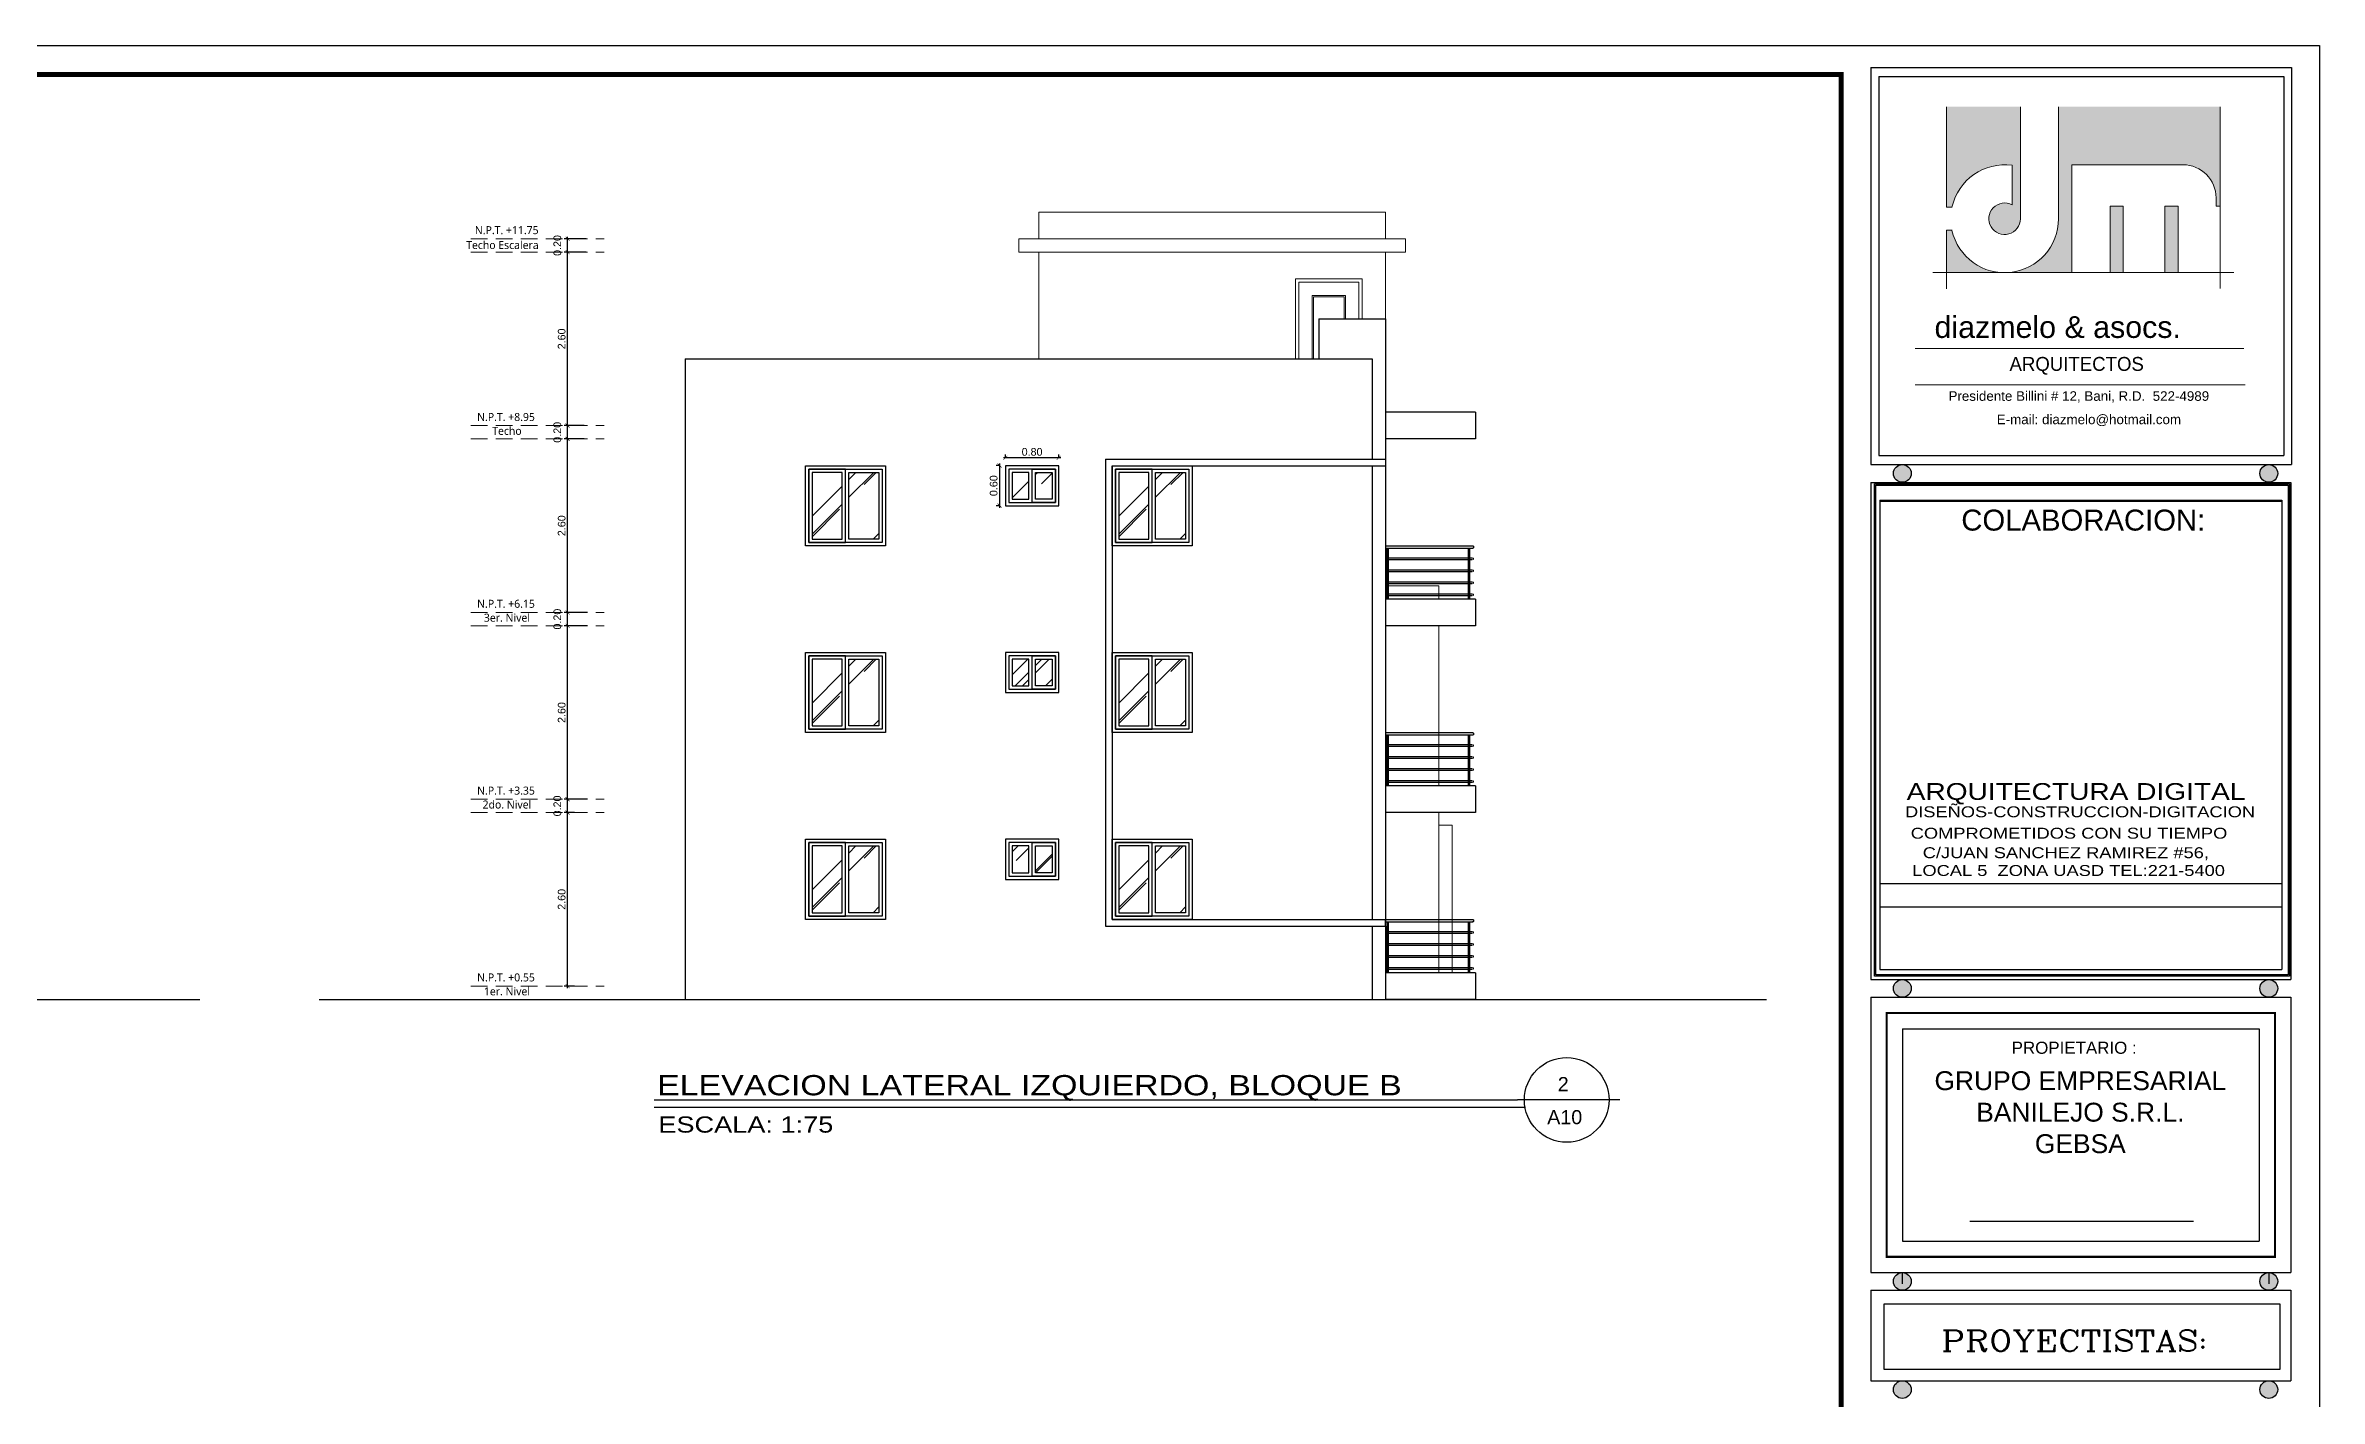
# Model space of a CAD drawing. Header units: feet. Extents: x -417 to 46, y -646 to -218.
# Drawn here: x -81.85 to -47.75, y -548.39 to -528.12 of the extents above; entities that cross this region are included whole.
import ezdxf
from ezdxf.enums import TextEntityAlignment as Align

# ---------------------------------------------------------------- set-up
doc = ezdxf.new("R2010")
doc.units = ezdxf.units.FT
doc.header["$MEASUREMENT"] = 0
doc.linetypes.add('HIDDEN', pattern=[0.375, 0.25, -0.125])
for name, color, linetype, lineweight in [('arq-pisos', 251, 'Continuous', 5), ('DIM-COTAS', 1, 'Continuous', 5), ('FURN', 2, 'Continuous', 30), ('Piso', 8, 'Continuous', 9), ('TEXTO', 7, 'Continuous', 5), ('TXT', 2, 'Continuous', 9), ('VUELOS', 8, 'HIDDEN', 0)]:
    doc.layers.add(name, color=color, linetype=linetype, lineweight=lineweight)
for name, color, linetype in [('DIM', 10, 'Continuous'), ('HOJA', 7, 'Continuous'), ('MARCO', 7, 'Continuous'), ('MURO', 4, 'Continuous'), ('MVERDE', 3, 'Continuous'), ('PERT-VENT', 2, 'Continuous'), ('TARGETA', 7, 'Continuous'), ('textos', 7, 'Continuous'), ('TEXXT', 8, 'Continuous')]:
    doc.layers.add(name, color=color, linetype=linetype)
doc.styles.add('ads', font='trebuc.ttf', dxfattribs={"height": 0.14})
doc.styles.add('DAMIAN', font='arial.ttf', dxfattribs={"height": 0.12})
doc.styles.get("Standard").update_dxf_attribs({"font": 'arial.ttf', "height": 0.115})
doc.styles.add('TITTEXTM', font='romanc.shx')
doc.dimstyles.new('KEILY', dxfattribs={"dimtxt": 0.115, "dimasz": 0.06, "dimexe": 0.05, "dimexo": 0.2, "dimgap": 0.03, "dimtad": 1, "dimzin": 1, "dimdsep": 46, "dimtxsty": 'Standard', "dimblk": 'ARCHTICK', "dimcen": 2.5, "dimdle": 0.03, "dimclrd": 256, "dimclre": 256, "dimclrt": 7, "dimadec": 0, "dimazin": 0, "dimtfac": 1, "dimtmove": 2, "dimatfit": 3, "dimfxl": 0.2, "dimfxlon": 1, "dimtolj": 1, "dimtzin": 1, "dimarcsym": 0})
pattern_1 = [(45, (115.1237, -174.3975), (0.5939697, 1.5839192), [10.5, -1.4, 3.5, -0.7]), (45, (115.5345, -173.4917), (-1.1532912, 0.1633417), [2.1, -0.231, 4.2, -0.525]), (45, (114.95043, -173.7293), (2.2422356, 2.90550176), [5.6, -0.98, 2.8, -0.7])]
pattern_2 = [(45, (115.1237, -171.5975), (0.5939697, 1.5839192), [10.5, -1.4, 3.5, -0.7]), (45, (115.5345, -170.6917), (-1.1532912, 0.1633417), [2.1, -0.231, 4.2, -0.525]), (45, (114.95043, -170.9293), (2.2422356, 2.90550176), [5.6, -0.98, 2.8, -0.7])]
pattern_3 = [(45, (115.1237, -168.7975), (0.5939697, 1.5839192), [10.5, -1.4, 3.5, -0.7]), (45, (115.5345, -167.8917), (-1.1532912, 0.1633417), [2.1, -0.231, 4.2, -0.525]), (45, (114.95043, -168.1293), (2.2422356, 2.90550176), [5.6, -0.98, 2.8, -0.7])]
pattern_4 = [(45, (119.7237, -174.3975), (0.5939697, 1.5839192), [10.5, -1.4, 3.5, -0.7]), (45, (120.1345, -173.4917), (-1.1532912, 0.1633417), [2.1, -0.231, 4.2, -0.525]), (45, (119.55043, -173.7293), (2.2422356, 2.90550176), [5.6, -0.98, 2.8, -0.7])]
pattern_5 = [(45, (119.7237, -171.5975), (0.5939697, 1.5839192), [10.5, -1.4, 3.5, -0.7]), (45, (120.1345, -170.6917), (-1.1532912, 0.1633417), [2.1, -0.231, 4.2, -0.525]), (45, (119.55043, -170.9293), (2.2422356, 2.90550176), [5.6, -0.98, 2.8, -0.7])]
pattern_6 = [(45, (119.7237, -168.7975), (0.5939697, 1.5839192), [10.5, -1.4, 3.5, -0.7]), (45, (120.1345, -167.8917), (-1.1532912, 0.1633417), [2.1, -0.231, 4.2, -0.525]), (45, (119.55043, -168.1293), (2.2422356, 2.90550176), [5.6, -0.98, 2.8, -0.7])]
pattern_7 = [(45, (201.1794, 366.2157), (0.5939697, 1.5839192), [10.5, -1.4, 3.5, -0.7]), (45, (201.59025, 367.1215), (-1.1532912, 0.1633417), [2.1, -0.231, 4.2, -0.525]), (45, (201.0062, 366.88395), (2.2422356, 2.90550176), [5.6, -0.98, 2.8, -0.7])]

# ---------------------------------------------------------------- blocks, each defined once
blk = doc.blocks.new('A$C5E537485')
at = {"layer": 'FURN', "color": 8}
for p, q in [((0, 1.2), (1.3, 1.2)), ((0, 1.2), (0, 1.16)), ((1.3, 1.16), (0, 1.16)), ((0.02, 1.16), (0.02, 0.4)), ((0.045, 0.4), (0.045, 1.16)), ((0.3, 1.16), (0.288, 1.16)), ((0.313, 1.16), (0.3, 1.16)), ((1.238, 1.16), (1.238, 0.4)), ((1.263, 0.4), (1.263, 1.16)), ((1.3, 1.16), (1.288, 1.16)), ((1.3, 1.16), (1.288, 1.16)), ((1.313, 1.16), (1.3, 1.16)), ((1.313, 1.16), (1.3, 1.16)), ((0.045, 1.02), (1.3, 1.02)), ((1.3, 0.99), (0.045, 0.99)), ((0.045, 0.84), (1.3, 0.84)), ((1.3, 0.81), (0.045, 0.81)), ((0.045, 0.66), (1.3, 0.66)), ((1.3, 0.63), (0.045, 0.63)), ((0.045, 0.48), (1.3, 0.48)), ((1.3, 0.45), (0.045, 0.45))]:
    blk.add_line(p, q, dxfattribs=at)
for points, knots in [([(1.3, 1.2), (1.3, 1.2), (1.301, 1.2), (1.303, 1.2), (1.304, 1.2), (1.305, 1.199), (1.306, 1.199), (1.308, 1.198), (1.309, 1.198), (1.31, 1.197), (1.311, 1.197), (1.313, 1.196), (1.314, 1.194), (1.315, 1.193), (1.316, 1.192), (1.317, 1.19), (1.319, 1.188), (1.32, 1.184), (1.32, 1.182), (1.32, 1.18)], [0.5, 0.5, 0.5, 0.5, 0.5208333, 0.5416667, 0.5625, 0.5833333, 0.6041667, 0.625, 0.6458333, 0.6666667, 0.6875, 0.7083333, 0.75, 0.7708333, 0.7916667, 0.8333333, 0.875, 0.9166667, 1, 1, 1, 1]), ([(1.32, 1.18), (1.32, 1.178), (1.32, 1.176), (1.319, 1.172), (1.317, 1.17), (1.316, 1.168), (1.315, 1.167), (1.314, 1.166), (1.312, 1.164), (1.31, 1.163), (1.309, 1.162), (1.308, 1.162), (1.306, 1.161), (1.305, 1.161), (1.304, 1.16), (1.303, 1.16), (1.301, 1.16), (1.3, 1.16), (1.3, 1.16)], [0, 0, 0, 0, 0.0833333, 0.125, 0.1666667, 0.2083333, 0.2291667, 0.25, 0.2916667, 0.3333333, 0.3541667, 0.375, 0.3958333, 0.4166667, 0.4375, 0.4583333, 0.4791667, 0.5, 0.5, 0.5, 0.5]), ([(1.309, 1.017), (1.309, 1.017), (1.309, 1.017), (1.31, 1.016), (1.311, 1.015), (1.312, 1.014), (1.313, 1.013), (1.314, 1.011), (1.315, 1.008), (1.315, 1.006), (1.315, 1.005)], [0.6945014, 0.6945014, 0.6945014, 0.6945014, 0.7083333, 0.75, 0.7708333, 0.7916667, 0.8333333, 0.875, 0.9166667, 1, 1, 1, 1]), ([(1.315, 1.005), (1.315, 1.004), (1.315, 1.002), (1.314, 0.999), (1.313, 0.997), (1.312, 0.996), (1.311, 0.995), (1.31, 0.994), (1.309, 0.993), (1.309, 0.993), (1.309, 0.993)], [0, 0, 0, 0, 0.0833333, 0.125, 0.1666667, 0.2083333, 0.2291667, 0.25, 0.2916667, 0.3054986, 0.3054986, 0.3054986, 0.3054986]), ([(1.309, 0.837), (1.309, 0.837), (1.309, 0.837), (1.31, 0.836), (1.311, 0.835), (1.312, 0.834), (1.313, 0.833), (1.314, 0.831), (1.315, 0.828), (1.315, 0.826), (1.315, 0.825)], [0.6945014, 0.6945014, 0.6945014, 0.6945014, 0.7083333, 0.75, 0.7708333, 0.7916667, 0.8333333, 0.875, 0.9166667, 1, 1, 1, 1]), ([(1.315, 0.825), (1.315, 0.824), (1.315, 0.822), (1.314, 0.819), (1.313, 0.817), (1.312, 0.816), (1.311, 0.815), (1.31, 0.814), (1.309, 0.813), (1.309, 0.813), (1.309, 0.813)], [0, 0, 0, 0, 0.0833333, 0.125, 0.1666667, 0.2083333, 0.2291667, 0.25, 0.2916667, 0.3054986, 0.3054986, 0.3054986, 0.3054986]), ([(1.309, 0.657), (1.309, 0.657), (1.309, 0.657), (1.31, 0.656), (1.311, 0.655), (1.312, 0.654), (1.313, 0.653), (1.314, 0.651), (1.315, 0.648), (1.315, 0.646), (1.315, 0.645)], [0.6945014, 0.6945014, 0.6945014, 0.6945014, 0.7083333, 0.75, 0.7708333, 0.7916667, 0.8333333, 0.875, 0.9166667, 1, 1, 1, 1]), ([(1.315, 0.645), (1.315, 0.644), (1.315, 0.642), (1.314, 0.639), (1.313, 0.637), (1.312, 0.636), (1.311, 0.635), (1.31, 0.634), (1.309, 0.633), (1.309, 0.633), (1.309, 0.633)], [0, 0, 0, 0, 0.0833333, 0.125, 0.1666667, 0.2083333, 0.2291667, 0.25, 0.2916667, 0.3054986, 0.3054986, 0.3054986, 0.3054986]), ([(1.309, 0.477), (1.309, 0.477), (1.309, 0.477), (1.31, 0.476), (1.311, 0.475), (1.312, 0.474), (1.313, 0.473), (1.314, 0.471), (1.315, 0.468), (1.315, 0.466), (1.315, 0.465)], [0.6945014, 0.6945014, 0.6945014, 0.6945014, 0.7083333, 0.75, 0.7708333, 0.7916667, 0.8333333, 0.875, 0.9166667, 1, 1, 1, 1]), ([(1.315, 0.465), (1.315, 0.464), (1.315, 0.462), (1.314, 0.459), (1.313, 0.457), (1.312, 0.456), (1.311, 0.455), (1.31, 0.454), (1.309, 0.453), (1.309, 0.453), (1.309, 0.453)], [0, 0, 0, 0, 0.0833333, 0.125, 0.1666667, 0.2083333, 0.2291667, 0.25, 0.2916667, 0.3054986, 0.3054986, 0.3054986, 0.3054986])]:
    blk.add_open_spline(points, degree=3, knots=knots, dxfattribs=at)
at = {"layer": 'PERT-VENT'}
for p, q in [((1.35, 0.4), (0, 0.4)), ((1.35, 0.4), (1.35, 0)), ((1.35, 0), (0, 0))]:
    blk.add_line(p, q, dxfattribs=at)
blk = doc.blocks.new('_ArchTick')
at = {"layer": 'DIM-COTAS', "color": 0, "const_width": 0.15}
blk.add_lwpolyline([(-0.5, -0.5), (0.5, 0.5)], dxfattribs=at)
blk = doc.blocks.new('*D2484')
at = {"layer": 'Defpoints', "color": 0, "transparency": 16777216}
for p in [(-74.02, -539.613), (-73.715, -539.613), (-73.715, -542.213)]:
    blk.add_point(p, dxfattribs=at)
at = {"layer": 'DIM', "lineweight": -2, "transparency": 16777216}
for p, q in [((-73.915, -539.613), (-74.07, -539.613)), ((-74.02, -542.243), (-74.02, -539.583)), ((-73.915, -542.213), (-74.07, -542.213))]:
    blk.add_line(p, q, dxfattribs=at)
at = {"layer": 'DIM', "lineweight": -2, "transparency": 16777216, "xscale": 0.06, "yscale": 0.06, "zscale": 0.06}
for p, rotation in [((-74.02, -539.613), 90), ((-74.02, -542.213), 270)]:
    blk.add_blockref('_ArchTick', p, dxfattribs=dict(at, rotation=rotation))
at = {"layer": 'DIM', "color": 7, "transparency": 16777216, "insert": (-74.109, -540.913), "char_height": 0.115, "attachment_point": 5, "rotation": 90}
blk.add_mtext('\\A1;2.60', dxfattribs=at)
blk = doc.blocks.new('*D2485')
at = {"layer": 'Defpoints', "color": 0, "transparency": 16777216}
for p in [(-74.02, -539.413), (-73.715, -539.613), (-73.228, -539.413)]:
    blk.add_point(p, dxfattribs=at)
at = {"layer": 'DIM', "lineweight": -2, "transparency": 16777216}
for p, q in [((-74.02, -539.643), (-74.02, -539.383)), ((-73.72, -539.413), (-74.07, -539.413)), ((-73.915, -539.613), (-74.07, -539.613))]:
    blk.add_line(p, q, dxfattribs=at)
at = {"layer": 'DIM', "lineweight": -2, "transparency": 16777216, "xscale": 0.06, "yscale": 0.06, "zscale": 0.06}
for p, rotation in [((-74.02, -539.413), 90), ((-74.02, -539.613), 270)]:
    blk.add_blockref('_ArchTick', p, dxfattribs=dict(at, rotation=rotation))
at = {"layer": 'DIM', "color": 7, "transparency": 16777216, "insert": (-74.174, -539.513), "char_height": 0.115, "attachment_point": 5, "rotation": 90}
blk.add_mtext('\\A1;0.20', dxfattribs=at)
blk = doc.blocks.new('*D2486')
at = {"layer": 'Defpoints', "color": 0, "transparency": 16777216}
for p in [(-74.02, -536.813), (-73.356, -536.813), (-73.228, -539.413)]:
    blk.add_point(p, dxfattribs=at)
at = {"layer": 'DIM', "lineweight": -2, "transparency": 16777216}
for p, q in [((-73.72, -536.813), (-74.07, -536.813)), ((-74.02, -539.443), (-74.02, -536.783)), ((-73.72, -539.413), (-74.07, -539.413))]:
    blk.add_line(p, q, dxfattribs=at)
at = {"layer": 'DIM', "lineweight": -2, "transparency": 16777216, "xscale": 0.06, "yscale": 0.06, "zscale": 0.06}
for p, rotation in [((-74.02, -536.813), 90), ((-74.02, -539.413), 270)]:
    blk.add_blockref('_ArchTick', p, dxfattribs=dict(at, rotation=rotation))
at = {"layer": 'DIM', "color": 7, "transparency": 16777216, "insert": (-74.109, -538.113), "char_height": 0.115, "attachment_point": 5, "rotation": 90}
blk.add_mtext('\\A1;2.60', dxfattribs=at)
blk = doc.blocks.new('*D2487')
at = {"layer": 'Defpoints', "color": 0, "transparency": 16777216}
for p in [(-74.02, -536.613), (-73.356, -536.613), (-73.356, -536.813)]:
    blk.add_point(p, dxfattribs=at)
at = {"layer": 'DIM', "lineweight": -2, "transparency": 16777216}
for p, q in [((-73.72, -536.613), (-74.07, -536.613)), ((-74.02, -536.843), (-74.02, -536.583)), ((-73.72, -536.813), (-74.07, -536.813))]:
    blk.add_line(p, q, dxfattribs=at)
at = {"layer": 'DIM', "lineweight": -2, "transparency": 16777216, "xscale": 0.06, "yscale": 0.06, "zscale": 0.06}
for p, rotation in [((-74.02, -536.613), 90), ((-74.02, -536.813), 270)]:
    blk.add_blockref('_ArchTick', p, dxfattribs=dict(at, rotation=rotation))
at = {"layer": 'DIM', "color": 7, "transparency": 16777216, "insert": (-74.174, -536.713), "char_height": 0.115, "attachment_point": 5, "rotation": 90}
blk.add_mtext('\\A1;0.20', dxfattribs=at)
blk = doc.blocks.new('*D2488')
at = {"layer": 'Defpoints', "color": 0, "transparency": 16777216}
for p in [(-74.02, -534.013), (-73.57, -534.013), (-73.356, -536.613)]:
    blk.add_point(p, dxfattribs=at)
at = {"layer": 'DIM', "lineweight": -2, "transparency": 16777216}
for p, q in [((-73.77, -534.013), (-74.07, -534.013)), ((-74.02, -536.643), (-74.02, -533.983)), ((-73.72, -536.613), (-74.07, -536.613))]:
    blk.add_line(p, q, dxfattribs=at)
at = {"layer": 'DIM', "lineweight": -2, "transparency": 16777216, "xscale": 0.06, "yscale": 0.06, "zscale": 0.06}
for p, rotation in [((-74.02, -534.013), 90), ((-74.02, -536.613), 270)]:
    blk.add_blockref('_ArchTick', p, dxfattribs=dict(at, rotation=rotation))
at = {"layer": 'DIM', "color": 7, "transparency": 16777216, "insert": (-74.109, -535.313), "char_height": 0.115, "attachment_point": 5, "rotation": 90}
blk.add_mtext('\\A1;2.60', dxfattribs=at)
blk = doc.blocks.new('*D2489')
at = {"layer": 'Defpoints', "color": 0, "transparency": 16777216}
for p in [(-74.02, -533.813), (-73.57, -533.813), (-73.57, -534.013)]:
    blk.add_point(p, dxfattribs=at)
at = {"layer": 'DIM', "lineweight": -2, "transparency": 16777216}
for p, q in [((-73.77, -533.813), (-74.07, -533.813)), ((-74.02, -534.043), (-74.02, -533.783)), ((-73.77, -534.013), (-74.07, -534.013))]:
    blk.add_line(p, q, dxfattribs=at)
at = {"layer": 'DIM', "lineweight": -2, "transparency": 16777216, "xscale": 0.06, "yscale": 0.06, "zscale": 0.06}
for p, rotation in [((-74.02, -533.813), 90), ((-74.02, -534.013), 270)]:
    blk.add_blockref('_ArchTick', p, dxfattribs=dict(at, rotation=rotation))
at = {"layer": 'DIM', "color": 7, "transparency": 16777216, "insert": (-74.174, -533.913), "char_height": 0.115, "attachment_point": 5, "rotation": 90}
blk.add_mtext('\\A1;0.20', dxfattribs=at)
blk = doc.blocks.new('*D2490')
at = {"layer": 'Defpoints', "color": 0, "transparency": 16777216}
for p in [(-74.02, -531.213), (-73.541, -531.213), (-73.57, -533.813)]:
    blk.add_point(p, dxfattribs=at)
at = {"layer": 'DIM', "lineweight": -2, "transparency": 16777216}
for p, q in [((-73.741, -531.213), (-74.07, -531.213)), ((-74.02, -533.843), (-74.02, -531.183)), ((-73.77, -533.813), (-74.07, -533.813))]:
    blk.add_line(p, q, dxfattribs=at)
at = {"layer": 'DIM', "lineweight": -2, "transparency": 16777216, "xscale": 0.06, "yscale": 0.06, "zscale": 0.06}
for p, rotation in [((-74.02, -531.213), 90), ((-74.02, -533.813), 270)]:
    blk.add_blockref('_ArchTick', p, dxfattribs=dict(at, rotation=rotation))
at = {"layer": 'DIM', "color": 7, "transparency": 16777216, "insert": (-74.109, -532.513), "char_height": 0.115, "attachment_point": 5, "rotation": 90}
blk.add_mtext('\\A1;2.60', dxfattribs=at)
blk = doc.blocks.new('*D2491')
at = {"layer": 'Defpoints', "color": 0, "transparency": 16777216}
for p in [(-74.02, -531.013), (-73.541, -531.013), (-73.541, -531.213)]:
    blk.add_point(p, dxfattribs=at)
at = {"layer": 'DIM', "lineweight": -2, "transparency": 16777216}
for p, q in [((-73.741, -531.013), (-74.07, -531.013)), ((-73.741, -531.213), (-74.07, -531.213)), ((-74.02, -531.243), (-74.02, -530.983))]:
    blk.add_line(p, q, dxfattribs=at)
at = {"layer": 'DIM', "lineweight": -2, "transparency": 16777216, "xscale": 0.06, "yscale": 0.06, "zscale": 0.06}
for p, rotation in [((-74.02, -531.013), 90), ((-74.02, -531.213), 270)]:
    blk.add_blockref('_ArchTick', p, dxfattribs=dict(at, rotation=rotation))
at = {"layer": 'DIM', "color": 7, "transparency": 16777216, "insert": (-74.174, -531.113), "char_height": 0.115, "attachment_point": 5, "rotation": 90}
blk.add_mtext('\\A1;0.20', dxfattribs=at)
blk = doc.blocks.new('A$C0C2D061A')
at = {"layer": 'arq-pisos'}
h = blk.add_hatch(dxfattribs=at)
h.set_pattern_fill('AR-RROOF', color=256, scale=0.7, angle=45)
h.set_pattern_definition(pattern_7)
h.paths.add_polyline_path([(0.3, 0.1), (0.55, 0.1), (0.55, 0.5), (0.3, 0.5)])
h = blk.add_hatch(dxfattribs=at)
h.set_pattern_fill('AR-RROOF', color=256, scale=0.7, angle=45)
h.set_pattern_definition(pattern_7)
h.paths.add_polyline_path([(0.9, 0.1), (0.65, 0.1), (0.65, 0.5), (0.9, 0.5)])
at = {"layer": 'PERT-VENT'}
for points in [[(0.2, 0), (1, 0), (1, 0.6), (0.2, 0.6)], [(0.25, 0.05), (0.95, 0.05), (0.95, 0.55), (0.25, 0.55)], [(0.25, 0.05), (0.6, 0.05), (0.6, 0.55), (0.25, 0.55)], [(0.3, 0.1), (0.55, 0.1), (0.55, 0.5), (0.3, 0.5)], [(0.95, 0.05), (0.6, 0.05), (0.6, 0.55), (0.95, 0.55)], [(0.9, 0.1), (0.65, 0.1), (0.65, 0.5), (0.9, 0.5)]]:
    blk.add_lwpolyline(points, close=True, dxfattribs=at)
blk = doc.blocks.new('A$C6FFE63EF')
at = {"layer": 'TEXTO', "ltscale": 0.05}
h = blk.add_hatch(color=256, dxfattribs=at)
h.paths.add_polyline_path([(1.319, 2.87), (1.319, 2.479, 3.622679), (1.401, 2.342), (1.401, 3.449), (0.672, 3.449), (0.672, 2.457), (0.725, 2.457, -0.391497)])
h.paths.add_polyline_path([(1.246, 1.809, -0.351969), (0.725, 2.227), (0.672, 2.227), (0.672, 1.809)])
h.paths.add_polyline_path([(1.91, 2.875), (3.008, 2.875, -0.414214), (3.336, 2.547), (3.336, 2.466), (3.377, 2.466), (3.377, 3.449), (1.779, 3.449), (1.779, 2.342, -0.414214), (1.246, 1.809), (1.91, 1.809)])
h.paths.add_polyline_path([(2.418, 2.465), (2.287, 2.465), (2.287, 1.809), (2.418, 1.809)], flags=17)
h.paths.add_polyline_path([(2.959, 2.465), (2.828, 2.465), (2.828, 1.809), (2.959, 1.809)], flags=17)
for p, q in [((0.671, 2.456), (0.671, 3.448)), ((1.401, 2.341), (1.401, 3.448)), ((1.778, 2.341), (1.778, 3.448)), ((3.377, 2.465), (3.377, 3.448)), ((1.319, 2.479), (1.319, 2.869)), ((1.909, 1.808), (1.909, 2.874)), ((1.909, 2.874), (3.008, 2.874)), ((3.336, 2.546), (3.336, 2.465)), ((0.725, 2.456), (0.671, 2.456)), ((2.287, 1.808), (2.287, 2.464)), ((2.287, 2.464), (2.418, 2.464)), ((2.418, 1.808), (2.418, 2.464)), ((2.828, 1.808), (2.828, 2.464)), ((2.828, 2.464), (2.959, 2.464)), ((2.959, 1.808), (2.959, 2.464)), ((3.336, 2.465), (3.377, 2.465)), ((3.377, 2.465), (3.377, 1.653)), ((0.671, 1.808), (0.671, 2.227)), ((0.725, 2.227), (0.671, 2.227)), ((0.534, 1.808), (3.512, 1.808)), ((0.671, 1.808), (0.671, 1.647)), ((0.362, 1.057), (3.61, 1.057)), ((0.362, 0.698), (3.622, 0.698))]:
    blk.add_line(p, q, dxfattribs=at)
for centre, radius, start, end in [((1.245, 2.341), 0.533, 82.0412, 167.5619), ((3.008, 2.546), 0.328, 0, 90), ((1.245, 2.341), 0.156, 61.7263, 0), ((1.245, 2.341), 0.533, 192.4381, 0)]:
    blk.add_arc(centre, radius, start, end, dxfattribs=at)
at = {"layer": 'TEXTO', "ltscale": 0.3, "width": 13.01141, "attachment_point": 1}
for s, insert, char_height in [('{\\fSwis721 Blk BT|b0|i0|c0|p34;diazmelo & asocs.}', (0.552, 1.378), 0.21489), ('{\\fComic Sans MS|b0|i0|c0|p66;ARQUITECTOS}', (1.293, 0.975), 0.13753), ('{\\fArial|b0|i0|c0|p34;Presidente Billini # 12, Bani, R.D.  522-4989}', (0.69, 0.636), 0.09455), ('{\\fArial|b0|i0|c0|p34;E-mail: diazmelo@hotmail.com}', (1.167, 0.405), 0.09455)]:
    blk.add_mtext(s, dxfattribs=dict(at, insert=insert, char_height=char_height))
blk = doc.blocks.new('*D3348')
at = {"layer": 'Defpoints', "color": 0, "transparency": 16777216}
for p in [(-67.456, -534.295), (-67.456, -534.413), (-66.656, -534.413)]:
    blk.add_point(p, dxfattribs=at)
at = {"layer": 'DIM', "lineweight": -2, "transparency": 16777216}
for p, q in [((-67.456, -534.295), (-67.456, -534.245)), ((-66.656, -534.295), (-66.656, -534.245)), ((-66.626, -534.295), (-67.486, -534.295))]:
    blk.add_line(p, q, dxfattribs=at)
at = {"layer": 'DIM', "lineweight": -2, "transparency": 16777216, "xscale": 0.06, "yscale": 0.06, "zscale": 0.06, "rotation": 180}
blk.add_blockref('_ArchTick', (-67.456, -534.295), dxfattribs=at)
at = {"layer": 'DIM', "lineweight": -2, "transparency": 16777216, "xscale": 0.06, "yscale": 0.06, "zscale": 0.06}
blk.add_blockref('_ArchTick', (-66.656, -534.295), dxfattribs=at)
at = {"layer": 'DIM', "color": 7, "transparency": 16777216, "insert": (-67.056, -534.207), "char_height": 0.115, "attachment_point": 5}
blk.add_mtext('\\A1;0.80', dxfattribs=at)
blk = doc.blocks.new('*D3349')
at = {"layer": 'Defpoints', "color": 0, "transparency": 16777216}
for p in [(-67.456, -534.413), (-67.543, -535.013), (-67.456, -535.013)]:
    blk.add_point(p, dxfattribs=at)
at = {"layer": 'DIM', "lineweight": -2, "transparency": 16777216}
for p, q in [((-67.543, -534.413), (-67.593, -534.413)), ((-67.543, -534.383), (-67.543, -535.043)), ((-67.543, -535.013), (-67.593, -535.013))]:
    blk.add_line(p, q, dxfattribs=at)
at = {"layer": 'DIM', "lineweight": -2, "transparency": 16777216, "xscale": 0.06, "yscale": 0.06, "zscale": 0.06}
for p, rotation in [((-67.543, -534.413), 90), ((-67.543, -535.013), 270)]:
    blk.add_blockref('_ArchTick', p, dxfattribs=dict(at, rotation=rotation))
at = {"layer": 'DIM', "color": 7, "transparency": 16777216, "insert": (-67.632, -534.713), "char_height": 0.115, "attachment_point": 5, "rotation": 90}
blk.add_mtext('\\A1;0.60', dxfattribs=at)

msp = doc.modelspace()

# ---------------------------------------------------------------- hatches: boundary and pattern name
at = {"layer": 'arq-pisos'}
h = msp.add_hatch(dxfattribs=at)
h.set_pattern_fill('AR-RROOF', color=256, scale=0.7, angle=45)
h.set_pattern_definition(pattern_3)
h.paths.add_polyline_path([(-70.3557, -535.5132), (-69.9057, -535.5132), (-69.9057, -534.5132), (-70.3557, -534.5132)])
h = msp.add_hatch(dxfattribs=at)
h.set_pattern_fill('AR-RROOF', color=256, scale=0.7, angle=45)
h.set_pattern_definition(pattern_3)
h.paths.add_polyline_path([(-69.3557, -535.5132), (-69.8057, -535.5132), (-69.8057, -534.5132), (-69.3557, -534.5132)])
h = msp.add_hatch(dxfattribs=at)
h.set_pattern_fill('AR-RROOF', color=256, scale=0.7, angle=45)
h.set_pattern_definition(pattern_6)
h.paths.add_polyline_path([(-65.7557, -535.5132), (-65.3057, -535.5132), (-65.3057, -534.5132), (-65.7557, -534.5132)])
h = msp.add_hatch(dxfattribs=at)
h.set_pattern_fill('AR-RROOF', color=256, scale=0.7, angle=45)
h.set_pattern_definition(pattern_6)
h.paths.add_polyline_path([(-64.7557, -535.5132), (-65.2057, -535.5132), (-65.2057, -534.5132), (-64.7557, -534.5132)])
h = msp.add_hatch(dxfattribs=at)
h.set_pattern_fill('AR-RROOF', color=256, scale=0.7, angle=45)
h.set_pattern_definition(pattern_2)
h.paths.add_polyline_path([(-70.3557, -538.3132), (-69.9057, -538.3132), (-69.9057, -537.3132), (-70.3557, -537.3132)])
h = msp.add_hatch(dxfattribs=at)
h.set_pattern_fill('AR-RROOF', color=256, scale=0.7, angle=45)
h.set_pattern_definition(pattern_2)
h.paths.add_polyline_path([(-69.3557, -538.3132), (-69.8057, -538.3132), (-69.8057, -537.3132), (-69.3557, -537.3132)])
h = msp.add_hatch(dxfattribs=at)
h.set_pattern_fill('AR-RROOF', color=256, scale=0.7, angle=45)
h.set_pattern_definition(pattern_5)
h.paths.add_polyline_path([(-65.7557, -538.3132), (-65.3057, -538.3132), (-65.3057, -537.3132), (-65.7557, -537.3132)])
h = msp.add_hatch(dxfattribs=at)
h.set_pattern_fill('AR-RROOF', color=256, scale=0.7, angle=45)
h.set_pattern_definition(pattern_5)
h.paths.add_polyline_path([(-64.7557, -538.3132), (-65.2057, -538.3132), (-65.2057, -537.3132), (-64.7557, -537.3132)])
h = msp.add_hatch(dxfattribs=at)
h.set_pattern_fill('AR-RROOF', color=256, scale=0.7, angle=45)
h.set_pattern_definition(pattern_1)
h.paths.add_polyline_path([(-70.3557, -541.1132), (-69.9057, -541.1132), (-69.9057, -540.1132), (-70.3557, -540.1132)])
h = msp.add_hatch(dxfattribs=at)
h.set_pattern_fill('AR-RROOF', color=256, scale=0.7, angle=45)
h.set_pattern_definition(pattern_1)
h.paths.add_polyline_path([(-69.3557, -541.1132), (-69.8057, -541.1132), (-69.8057, -540.1132), (-69.3557, -540.1132)])
h = msp.add_hatch(dxfattribs=at)
h.set_pattern_fill('AR-RROOF', color=256, scale=0.7, angle=45)
h.set_pattern_definition(pattern_4)
h.paths.add_polyline_path([(-65.7557, -541.1132), (-65.3057, -541.1132), (-65.3057, -540.1132), (-65.7557, -540.1132)])
h = msp.add_hatch(dxfattribs=at)
h.set_pattern_fill('AR-RROOF', color=256, scale=0.7, angle=45)
h.set_pattern_definition(pattern_4)
h.paths.add_polyline_path([(-64.7557, -541.1132), (-65.2057, -541.1132), (-65.2057, -540.1132), (-64.7557, -540.1132)])
at = {"layer": 'textos'}
h = msp.add_hatch(color=7, dxfattribs=at)
h.paths.add_polyline_path([(-53.8747, -534.5297, 1), (-54.141, -534.5297, 1)])
h.paths.add_polyline_path([(-48.38, -534.5297, 1), (-48.6463, -534.5297, 1)])
h = msp.add_hatch(color=7, dxfattribs=at)
h.paths.add_polyline_path([(-53.8747, -542.2483, 1), (-54.141, -542.2483, 1)])
h.paths.add_polyline_path([(-48.38, -542.2483, 1), (-48.6463, -542.2483, 1)])
h = msp.add_hatch(color=7, dxfattribs=at)
h.paths.add_polyline_path([(-54.0078, -546.5067, 1), (-54.0078, -546.773, 1)])
h.paths.add_polyline_path([(-48.5131, -546.5067, 1), (-48.5131, -546.773, 1)])
h = msp.add_hatch(color=7, dxfattribs=at)
h.paths.add_polyline_path([(-54.0078, -548.1281, 1), (-54.0078, -548.3944, 1)])
h.paths.add_polyline_path([(-48.5131, -548.1281, 1), (-48.5131, -548.3944, 1)])

# ---------------------------------------------------------------- linework, layer by layer
at = {"color": 13}
for p, q in [((-110.5559, -542.4132), (-79.5334, -542.4132)), ((-77.7474, -542.4132), (-56.0463, -542.4132))]:
    msp.add_line(p, q, dxfattribs=at)
at = {"layer": 'HOJA', "color": 17, "linetype": 'Continuous'}
for p, q in [((-54.3444, -540.6736), (-48.3179, -540.6736)), ((-54.3444, -541.0262), (-48.3179, -541.0262))]:
    msp.add_line(p, q, dxfattribs=at)
at = {"layer": 'MARCO'}
msp.add_lwpolyline([(-112.2526, -528.1156), (-47.7526, -528.1156), (-47.7526, -570.1156), (-112.2526, -570.1156)], close=True, dxfattribs=at)
at = {"layer": 'MARCO', "const_width": 0.075}
msp.add_lwpolyline([(-54.925, -528.5496), (-111.8185, -528.5496), (-111.8185, -569.6816), (-54.925, -569.6816)], close=True, dxfattribs=at)
at = {"layer": 'MURO'}
for p, q in [((-72.2557, -532.8132), (-72.2557, -542.4132)), ((-72.2557, -532.8132), (-61.9557, -532.8132)), ((-61.9557, -532.8132), (-61.9557, -534.3132)), ((-61.9557, -534.4132), (-61.9557, -541.2132)), ((-61.9557, -541.3132), (-61.9557, -542.4132))]:
    msp.add_line(p, q, dxfattribs=at)
at = {"layer": 'MVERDE'}
for p, q in [((-65.9557, -534.3132), (-65.9557, -541.3132)), ((-65.9557, -534.3132), (-61.7557, -534.3132)), ((-65.8557, -534.4132), (-65.8557, -541.2132)), ((-65.8557, -534.4132), (-61.7557, -534.4132)), ((-61.7557, -534.3132), (-61.7557, -534.4132)), ((-65.9557, -541.3132), (-61.7557, -541.3132)), ((-65.8557, -541.2132), (-61.7557, -541.2132)), ((-61.7557, -541.3132), (-61.7557, -541.2132))]:
    msp.add_line(p, q, dxfattribs=at)
at = {"layer": 'PERT-VENT'}
for p, q in [((-62.7557, -532.2132), (-62.7557, -532.8132)), ((-62.7557, -532.2132), (-61.7557, -532.2132)), ((-62.7557, -532.2132), (-62.7557, -532.8132)), ((-62.7557, -532.2132), (-61.7557, -532.2132)), ((-61.7557, -532.2132), (-61.7557, -534.3132)), ((-60.4057, -533.6132), (-61.7557, -533.6132)), ((-60.4057, -533.6132), (-60.4057, -534.0132)), ((-60.4057, -534.0132), (-61.7557, -534.0132)), ((-61.7557, -534.4132), (-61.7557, -541.2132)), ((-61.7557, -541.3132), (-61.7557, -542.4132))]:
    msp.add_line(p, q, dxfattribs=at)
for points in [[(-69.2557, -535.6132), (-70.4557, -535.6132), (-70.4557, -534.4132), (-69.2557, -534.4132)], [(-69.3057, -535.5632), (-70.4057, -535.5632), (-70.4057, -534.4632), (-69.3057, -534.4632)], [(-70.4057, -535.5632), (-69.8557, -535.5632), (-69.8557, -534.4632), (-70.4057, -534.4632)], [(-70.3557, -535.5132), (-69.9057, -535.5132), (-69.9057, -534.5132), (-70.3557, -534.5132)], [(-69.3057, -535.5632), (-69.8557, -535.5632), (-69.8557, -534.4632), (-69.3057, -534.4632)], [(-69.3557, -535.5132), (-69.8057, -535.5132), (-69.8057, -534.5132), (-69.3557, -534.5132)], [(-64.6557, -535.6132), (-65.8557, -535.6132), (-65.8557, -534.4132), (-64.6557, -534.4132)], [(-64.7057, -535.5632), (-65.8057, -535.5632), (-65.8057, -534.4632), (-64.7057, -534.4632)], [(-65.8057, -535.5632), (-65.2557, -535.5632), (-65.2557, -534.4632), (-65.8057, -534.4632)], [(-65.7557, -535.5132), (-65.3057, -535.5132), (-65.3057, -534.5132), (-65.7557, -534.5132)], [(-64.7057, -535.5632), (-65.2557, -535.5632), (-65.2557, -534.4632), (-64.7057, -534.4632)], [(-64.7557, -535.5132), (-65.2057, -535.5132), (-65.2057, -534.5132), (-64.7557, -534.5132)], [(-69.2557, -538.4132), (-70.4557, -538.4132), (-70.4557, -537.2132), (-69.2557, -537.2132)], [(-69.3057, -538.3632), (-70.4057, -538.3632), (-70.4057, -537.2632), (-69.3057, -537.2632)], [(-70.4057, -538.3632), (-69.8557, -538.3632), (-69.8557, -537.2632), (-70.4057, -537.2632)], [(-70.3557, -538.3132), (-69.9057, -538.3132), (-69.9057, -537.3132), (-70.3557, -537.3132)], [(-69.3057, -538.3632), (-69.8557, -538.3632), (-69.8557, -537.2632), (-69.3057, -537.2632)], [(-69.3557, -538.3132), (-69.8057, -538.3132), (-69.8057, -537.3132), (-69.3557, -537.3132)], [(-64.6557, -538.4132), (-65.8557, -538.4132), (-65.8557, -537.2132), (-64.6557, -537.2132)], [(-64.7057, -538.3632), (-65.8057, -538.3632), (-65.8057, -537.2632), (-64.7057, -537.2632)], [(-65.8057, -538.3632), (-65.2557, -538.3632), (-65.2557, -537.2632), (-65.8057, -537.2632)], [(-65.7557, -538.3132), (-65.3057, -538.3132), (-65.3057, -537.3132), (-65.7557, -537.3132)], [(-64.7057, -538.3632), (-65.2557, -538.3632), (-65.2557, -537.2632), (-64.7057, -537.2632)], [(-64.7557, -538.3132), (-65.2057, -538.3132), (-65.2057, -537.3132), (-64.7557, -537.3132)], [(-69.2557, -541.2132), (-70.4557, -541.2132), (-70.4557, -540.0132), (-69.2557, -540.0132)], [(-69.3057, -541.1632), (-70.4057, -541.1632), (-70.4057, -540.0632), (-69.3057, -540.0632)], [(-70.4057, -541.1632), (-69.8557, -541.1632), (-69.8557, -540.0632), (-70.4057, -540.0632)], [(-69.3057, -541.1632), (-69.8557, -541.1632), (-69.8557, -540.0632), (-69.3057, -540.0632)], [(-64.6557, -541.2132), (-65.8557, -541.2132), (-65.8557, -540.0132), (-64.6557, -540.0132)], [(-64.7057, -541.1632), (-65.8057, -541.1632), (-65.8057, -540.0632), (-64.7057, -540.0632)], [(-65.8057, -541.1632), (-65.2557, -541.1632), (-65.2557, -540.0632), (-65.8057, -540.0632)], [(-64.7057, -541.1632), (-65.2557, -541.1632), (-65.2557, -540.0632), (-64.7057, -540.0632)], [(-70.3557, -541.1132), (-69.9057, -541.1132), (-69.9057, -540.1132), (-70.3557, -540.1132)], [(-69.3557, -541.1132), (-69.8057, -541.1132), (-69.8057, -540.1132), (-69.3557, -540.1132)], [(-65.7557, -541.1132), (-65.3057, -541.1132), (-65.3057, -540.1132), (-65.7557, -540.1132)], [(-64.7557, -541.1132), (-65.2057, -541.1132), (-65.2057, -540.1132), (-64.7557, -540.1132)]]:
    msp.add_lwpolyline(points, close=True, dxfattribs=at)
at = {"layer": 'Piso'}
for p, q in [((-66.9557, -530.6132), (-66.9557, -531.0132)), ((-66.9557, -530.6132), (-61.7557, -530.6132)), ((-61.7557, -531.0132), (-61.7557, -530.6132)), ((-67.2557, -531.0132), (-61.4557, -531.0132)), ((-67.2557, -531.2132), (-67.2557, -531.0132)), ((-67.2557, -531.2132), (-61.4557, -531.2132)), ((-66.9557, -531.2132), (-66.9557, -532.8132)), ((-61.7557, -532.2132), (-61.7557, -531.2132)), ((-61.4557, -531.2132), (-61.4557, -531.0132)), ((-61.7557, -536.2132), (-60.9557, -536.2132)), ((-60.9557, -536.2132), (-60.9557, -536.4132)), ((-60.9557, -536.8132), (-60.9557, -539.2132)), ((-60.9557, -539.6132), (-60.9557, -542.0132)), ((-60.9557, -539.8032), (-60.7557, -539.8032)), ((-60.7557, -539.8032), (-60.7557, -542.0132))]:
    msp.add_line(p, q, dxfattribs=at)
for points in [[(-62.1057, -532.2132), (-62.1057, -531.6132), (-63.1057, -531.6132), (-63.1057, -532.8132)], [(-62.1557, -532.2132), (-62.1557, -531.6632), (-63.0557, -531.6632), (-63.0557, -532.8132)], [(-62.3557, -532.2132), (-62.3557, -531.8632), (-62.8557, -531.8632), (-62.8557, -532.8132)], [(-62.3757, -532.2132), (-62.3757, -531.8832), (-62.8357, -531.8832), (-62.8357, -532.8132)]]:
    msp.add_lwpolyline(points, dxfattribs=at)
at = {"layer": 'TARGETA', "color": 3}
for p, q in [((-54.4783, -528.4475), (-48.172, -528.4475)), ((-54.4783, -528.4475), (-54.4783, -534.3966)), ((-48.172, -528.4475), (-48.172, -534.3966)), ((-54.362, -528.5786), (-48.2883, -528.5786)), ((-54.362, -528.5786), (-54.362, -534.2624)), ((-48.2883, -528.5786), (-48.2883, -534.2624)), ((-54.362, -534.2624), (-48.3062, -534.2624)), ((-48.3062, -534.2624), (-48.2883, -534.2624)), ((-54.4783, -534.3966), (-48.172, -534.3966)), ((-54.3444, -534.9301), (-54.3444, -541.951)), ((-54.3444, -534.9301), (-48.3179, -534.9301)), ((-54.3444, -534.9434), (-54.3444, -541.9643)), ((-54.3444, -534.9434), (-48.3179, -534.9434)), ((-54.3444, -534.9434), (-54.3444, -541.9643)), ((-48.3179, -534.9301), (-48.3179, -541.951)), ((-48.3179, -534.9434), (-48.3179, -541.9643)), ((-48.3179, -534.9434), (-48.3179, -541.9643)), ((-54.3444, -541.9643), (-48.3179, -541.9643)), ((-54.3444, -541.9643), (-48.3179, -541.9643)), ((-54.4783, -542.3814), (-48.184, -542.3814)), ((-54.4783, -542.3814), (-54.4783, -546.5067)), ((-48.184, -542.3814), (-48.184, -546.5067)), ((-54.007, -542.8527), (-48.6553, -542.8527)), ((-54.007, -542.8527), (-54.007, -546.0354)), ((-48.6553, -542.8527), (-48.6553, -546.0354)), ((-54.007, -546.0354), (-48.6553, -546.0354)), ((-54.4783, -546.5067), (-48.184, -546.5067)), ((-54.4783, -546.773), (-54.4783, -548.1281)), ((-54.4783, -546.773), (-48.184, -546.773)), ((-48.184, -546.773), (-48.184, -548.1281)), ((-54.2782, -547.958), (-54.2782, -546.9731)), ((-54.2782, -546.9731), (-48.3467, -546.9731)), ((-48.3467, -546.9731), (-48.3467, -547.958)), ((-54.4783, -548.1281), (-48.184, -548.1281)), ((-48.3467, -547.958), (-54.2782, -547.958))]:
    msp.add_line(p, q, dxfattribs=at)
at = {"layer": 'textos', "color": 7}
for p, q in [((-54.4783, -534.6653), (-54.4783, -542.1151)), ((-54.4783, -534.6653), (-48.184, -534.6653)), ((-54.4783, -534.6653), (-48.184, -534.6653)), ((-54.4783, -534.6653), (-48.184, -534.6653)), ((-54.4273, -542.0636), (-54.4273, -534.6854)), ((-54.4273, -534.6854), (-48.204, -534.6854)), ((-54.4073, -542.0436), (-54.4073, -534.7054)), ((-54.4073, -534.7054), (-48.224, -534.7054)), ((-48.224, -534.7054), (-48.224, -542.0436)), ((-48.204, -534.6854), (-48.204, -542.0636)), ((-48.184, -534.6653), (-48.184, -542.1151)), ((-54.4783, -542.1151), (-48.184, -542.1151)), ((-48.204, -542.0636), (-54.4273, -542.0636)), ((-48.224, -542.0436), (-54.4073, -542.0436)), ((-54.4783, -542.3814), (-48.184, -542.3814)), ((-54.0078, -546.5067), (-54.0078, -546.6747)), ((-48.5131, -546.5067), (-48.5131, -546.6747))]:
    msp.add_line(p, q, dxfattribs=at)
for centre in [(-54.0078, -534.5297), (-48.5131, -534.5297), (-54.0078, -542.2483), (-54.0078, -542.2483), (-48.5131, -542.2483), (-48.5131, -542.2483), (-54.0078, -546.6398), (-48.5131, -546.6398), (-54.0078, -548.2612), (-48.5131, -548.2612)]:
    msp.add_circle(centre, 0.1331, dxfattribs=at)
at = {"layer": 'TEXXT', "color": 4}
for p in [(-72.7237, -543.9191), (-58.2455, -543.9191)]:
    msp.add_line(p, (-59.7797, -543.9191), dxfattribs=at)
at = {"layer": 'TEXXT', "color": 3}
msp.add_line((-72.7237, -544.0282), (-59.656, -544.0282), dxfattribs=at)
at = {"layer": 'TEXXT'}
msp.add_line((-52.9948, -545.738), (-49.6401, -545.738), dxfattribs=at)
at = {"layer": 'TEXXT', "const_width": 0.0314}
msp.add_lwpolyline([(-54.2426, -542.617), (-48.4196, -542.617), (-48.4196, -546.271), (-54.2426, -546.271), (-54.2426, -542.617)], dxfattribs=at)
at = {"layer": 'TEXXT', "color": 4}
msp.add_circle((-59.0399, -543.9191), 0.635, dxfattribs=at)
at = {"layer": 'VUELOS'}
for p, q in [((-75.4733, -531.0132), (-73.4702, -531.0132)), ((-75.4733, -531.2132), (-73.4702, -531.2132)), ((-75.4733, -533.8132), (-73.4702, -533.8132)), ((-75.4733, -534.0132), (-73.4702, -534.0132)), ((-75.4733, -536.6132), (-73.4702, -536.6132)), ((-75.4733, -536.8132), (-73.4702, -536.8132)), ((-75.4733, -539.4132), (-73.4702, -539.4132)), ((-75.4733, -539.6132), (-73.4702, -539.6132)), ((-75.4733, -542.2132), (-73.4702, -542.2132))]:
    msp.add_line(p, q, dxfattribs=at)

# ---------------------------------------------------------------- block references
at = {"xscale": 1.516622773005782, "yscale": 1.516622773005782, "zscale": 1.516622773005782}
msp.add_blockref('A$C6FFE63EF', (-54.362, -534.2624), dxfattribs=at)
for p in [(-61.7557, -536.8132), (-61.7557, -539.6132), (-61.7557, -542.4132)]:
    msp.add_blockref('A$C5E537485', p)
at = {"layer": 'PERT-VENT'}
for p in [(-67.6557, -535.0132), (-67.6557, -537.8132), (-67.6557, -540.6132)]:
    msp.add_blockref('A$C0C2D061A', p, dxfattribs=at)

# ---------------------------------------------------------------- texts
at = {"layer": 'textos', "color": 7, "width": 1.2}
for s, height, style, p in [('ARQUITECTURA DIGITAL', 0.251357, 'DAMIAN', (-53.9425, -539.1706)), ('DISEÑOS-CONSTRUCCION-DIGITACION', 0.163382, 'DAMIAN', (-53.9677, -539.5191)), ('COMPROMETIDOS CON SU TIEMPO', 0.163382, 'DAMIAN', (-53.882, -539.8403)), ('LOCAL 5  ZONA UASD TEL:221-5400', 0.163382, 'DAMIAN', (-53.8591, -540.3991)), ('C/JUAN SANCHEZ RAMIREZ #56,  ', 0.163382, 'DAMIAN', (-53.7017, -540.1325)), ('PROYECTISTAS:', 0.315112, 'TITTEXTM', (-53.4248, -547.3677))]:
    msp.add_text(s, height=height, dxfattribs=dict(at, style=style)).set_placement(p, align=Align.TOP_LEFT)
at = {"layer": 'textos', "color": 7, "style": 'DAMIAN', "width": 1.2}
for s, height, p in [('ELEVACION LATERAL IZQUIERDO, BLOQUE B', 0.303465, (-72.6792, -543.8501)), (' ESCALA: 1:75', 0.242772, (-72.7734, -544.4095))]:
    msp.add_text(s, height=height, dxfattribs=at).set_placement(p)
at = {"layer": 'textos', "color": 7, "style": 'DAMIAN'}
for s, insert, char_height, width, attachment_point in [('COLABORACION:', (-53.1236, -535.0718), 0.314196, 5.807037, 1), ('PROPIETARIO :', (-52.3682, -543.0465), 0.18158, 4.194954, 1), ('GRUPO EMPRESARIAL\\PBANILEJO S.R.L.\\PGEBSA', (-51.3388, -543.4894), 0.283202, 6.542681, 2)]:
    msp.add_mtext(s, dxfattribs=dict(at, insert=insert, char_height=char_height, width=width, attachment_point=attachment_point))
at = {"layer": 'TEXXT', "style": 'DAMIAN'}
for s, height, p in [('2', 0.2113, (-59.0917, -543.7881)), ('A10', 0.21134, (-59.0699, -544.2831))]:
    msp.add_text(s, height=height, dxfattribs=at).set_placement(p, align=Align.CENTER)
at = {"layer": 'TXT', "char_height": 0.12, "width": 3.744, "attachment_point": 2, "style": 'ads'}
for s, insert in [('N.P.T. +11.75', (-74.9333, -530.8231)), ('Techo Escalera', (-74.9975, -531.0461)), ('N.P.T. +8.95', (-74.9441, -533.6231)), ('Techo', (-74.9297, -533.8318)), ('N.P.T. +6.15', (-74.9441, -536.4231)), ('3er. Nivel', (-74.9297, -536.6318)), ('N.P.T. +3.35', (-74.9441, -539.2231)), ('2do. Nivel', (-74.9297, -539.4318)), ('N.P.T. +0.55', (-74.9441, -542.0231)), ('1er. Nivel', (-74.9297, -542.2318))]:
    msp.add_mtext(s, dxfattribs=dict(at, insert=insert))

# ---------------------------------------------------------------- dimensions: what is measured, and where the dimension line sits
at = {"layer": 'DIM'}
for base, p1, p2, override, picture, middle in [((-74.02, -531.0132), (-73.5411, -531.2132), (-73.5411, -531.0132), {"dimfxl": 0.3}, '*D2491', (-74.1738, -531.1132)), ((-74.02, -531.2132), (-73.5704, -533.8132), (-73.5411, -531.2132), {"dimfxl": 0.3}, '*D2490', (-74.1088, -532.5132)), ((-74.02, -533.8132), (-73.5704, -534.0132), (-73.5704, -533.8132), {"dimfxl": 0.3}, '*D2489', (-74.1738, -533.9132)), ((-74.02, -534.0132), (-73.3555, -536.6132), (-73.5704, -534.0132), {"dimfxl": 0.3}, '*D2488', (-74.1088, -535.3132)), ((-67.5429, -535.0132), (-67.4557, -534.4132), (-67.4557, -535.0132), {"dimfxl": 50}, '*D3349', (-67.6316, -534.7132)), ((-74.02, -536.6132), (-73.3555, -536.8132), (-73.3555, -536.6132), {"dimfxl": 0.3}, '*D2487', (-74.1738, -536.7132)), ((-74.02, -536.8132), (-73.2285, -539.4132), (-73.3555, -536.8132), {"dimfxl": 0.3}, '*D2486', (-74.1088, -538.1132)), ((-74.02, -539.4132), (-73.7152, -539.6132), (-73.2285, -539.4132), {"dimfxl": 0.3}, '*D2485', (-74.1738, -539.5132)), ((-74.02, -539.6132), (-73.7152, -542.2132), (-73.7152, -539.6132), {"dimfxl": 0.3}, '*D2484', (-74.1088, -540.9132))]:
    dim = msp.add_linear_dim(base=base, p1=p1, p2=p2, angle=90, dimstyle='KEILY', override=override, dxfattribs=at)
    dim.commit()
    dim.dimension.update_dxf_attribs({"geometry": picture, "text_midpoint": middle})
dim = msp.add_linear_dim(base=(-67.4557, -534.2954), p1=(-66.6557, -534.4132), p2=(-67.4557, -534.4132), dimstyle='KEILY', override={"dimfxl": 50}, dxfattribs=at)
dim.commit()
dim.dimension.update_dxf_attribs({"geometry": '*D3348', "text_midpoint": (-67.0557, -534.2067)})

doc.saveas('drawing.dxf')
